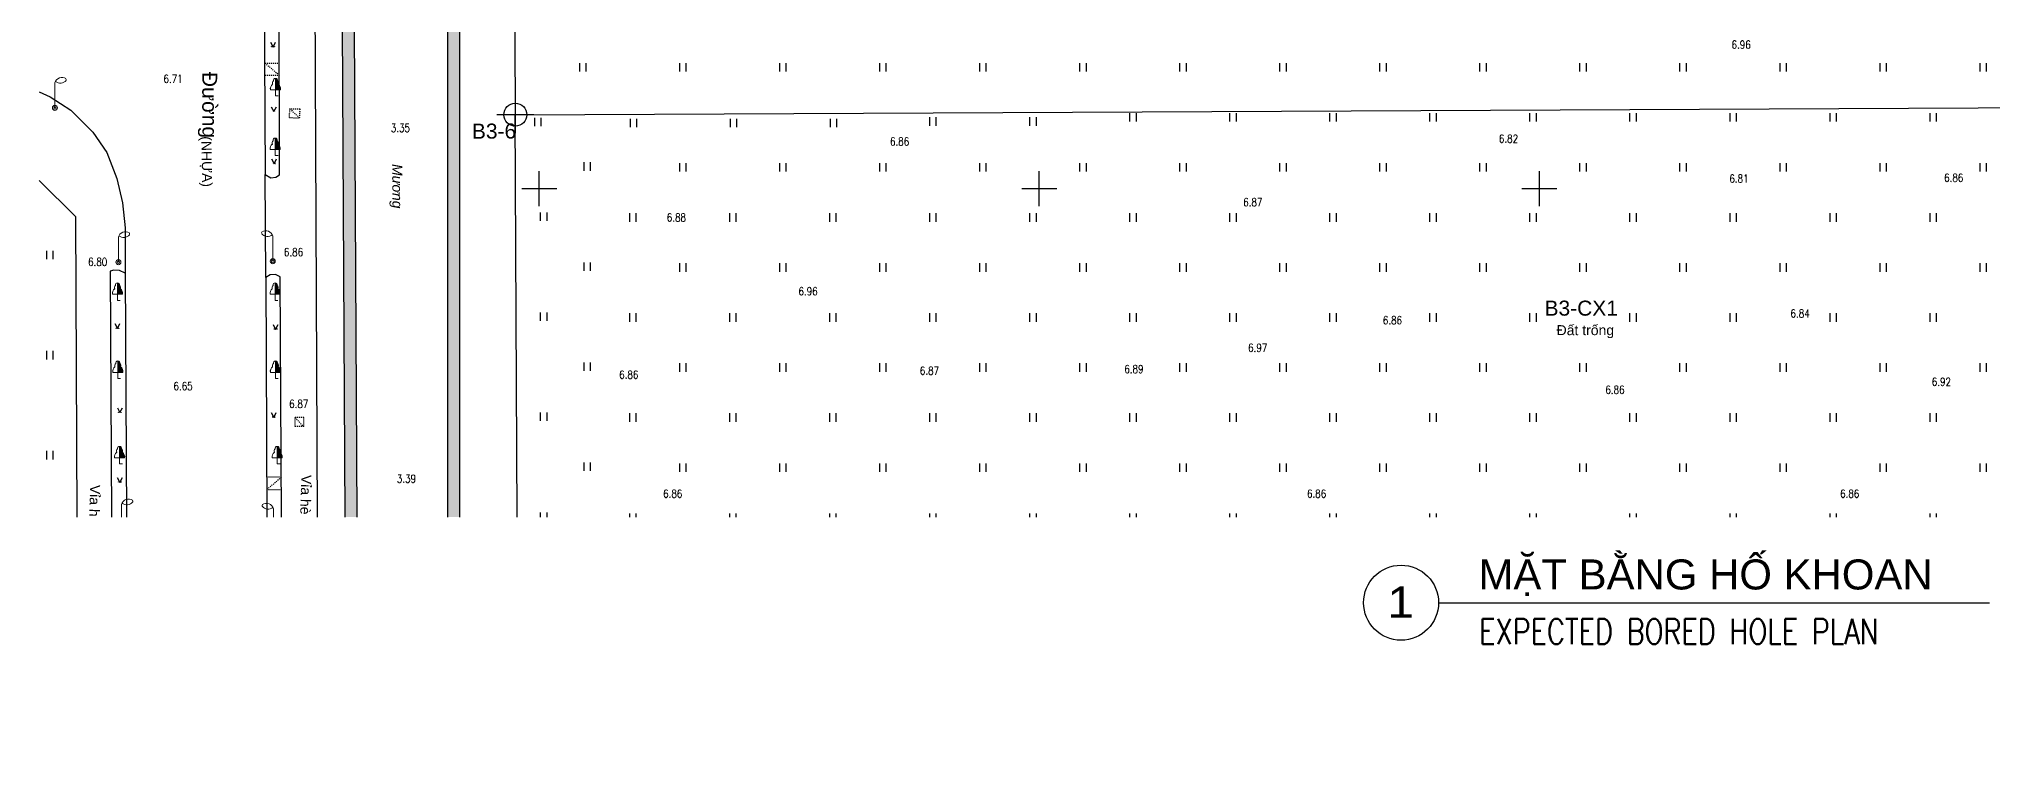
# Model space of a CAD drawing. Header units: millimetres. Extents: x 581430 to 583682, y 2329840 to 2330113.
# Drawn here: x 583337.7 to 583533, y 2329893.7 to 2329964.9 of the extents above; entities that cross this region are included whole.
import ezdxf
from ezdxf.enums import TextEntityAlignment as Align
from ezdxf.xclip import XClip

# ---------------------------------------------------------------- set-up
doc = ezdxf.new("R2010")
doc.units = ezdxf.units.MM
doc.header["$LTSCALE"] = 0.001
doc.header["$MEASUREMENT"] = 0
doc.header["$XCLIPFRAME"] = 0
doc.linetypes.add('NETNHA500', pattern=[0.75, 0.5, -0.25])
for name, color, linetype in [('03-TXT', 3, 'Continuous'), ('A-MARK', 7, 'Continuous'), ('Existing map', 250, 'Continuous'), ('new block$0$giao thong chuan 28 06$0$giao thong chuan$0$giao thongsua theo ssd$0$giao thong canh quan$0$giao thong$0$CHUTHICH', 7, 'Continuous'), ('Red line', 1, 'Continuous'), ('TOA DO', 7, 'Continuous')]:
    doc.layers.add(name, color=color, linetype=linetype)
for name, color, linetype, lineweight in [('EText', 167, 'Continuous', 5), ('KYHIEU', 250, 'Continuous', 0), ('new block$0$giao thong chuan 28 06$0$giao thong chuan$0$giao thongsua theo ssd$0$giao thong canh quan$0$giao thong$0$TOADO', 7, 'Continuous', 35), ('TEXT VN1', 7, 'Continuous', 13)]:
    doc.layers.add(name, color=color, linetype=linetype, lineweight=lineweight)
doc.styles.add('AO', font='', dxfattribs={"height": 1})
doc.styles.add('Arial', font='arial.ttf')
doc.styles.add('arial-2', font='arial.ttf')
doc.styles.add('CHU', font='', dxfattribs={"height": 1.5})
doc.styles.add('CLD', font='', dxfattribs={"height": 1})
doc.styles.add('DC', font='romans.shx', dxfattribs={"width": 0.8, "height": 0.8})
doc.styles.add('style1', font='romans.shx')
doc.styles.get('AO').set_extended_font_data('.VnArial', italic=True)
doc.styles.get('CHU').set_extended_font_data('.VnArial')
doc.styles.get('CLD').set_extended_font_data('.VnArialH')
pattern_1 = [(0, (-582694.96746, -2330087.4547), (0.714375, 0.41244459675), [0.47625, -0.9525]), (120, (-582694.96746, -2330087.4547), (-0.71437499844, 0.41244459945), [0.47625, -0.9525]), (60, (-582694.96746, -2330087.4547), (1.56e-09, 0.8248891962), [-0.9525, 0.47625])]

# ---------------------------------------------------------------- blocks, each defined once
blk = doc.blocks.new('CAYLR')
at = {"layer": 'KYHIEU'}
for points in [[(0, 1.75, 0.497303), (-0.198201, 1.488681, 0.339551), (-0.284941, 1.163565, 0.289175), (-0.5, 0.602359)], [(0, 1.75, -0.497303), (0.198201, 1.488681, -0.339551), (0.284941, 1.163565, -0.289175), (0.5, 0.602359)]]:
    blk.add_lwpolyline(points, format="xyb", dxfattribs=at)
for points in [[(-0.5, 0.602359), (0.5, 0.602359)], [(0, 0), (0, 1.75)], [(0, 0), (0.280275, -0.001587)], [(0.1, 0.602359), (0.1, 1.724173)], [(0.2, 0.602359), (0.2, 1.487287)], [(0.3, 0.602359), (0.3, 1.151908)], [(0.4, 0.602359), (0.4, 1.04811)], [(0.5, 0.602359), (0.5, 0.822811)]]:
    blk.add_lwpolyline(points, dxfattribs=at)
blk = doc.blocks.new('DEN-T')
at = {"layer": 'KYHIEU'}
for points in [[(-0.05, 2.64, -0.420531), (-1.11, 2.75, -0.572241)], [(-1.1, 2.92, -0.523652), (0, 2.5, -0.549376)]]:
    blk.add_lwpolyline(points, format="xyb", dxfattribs=at)
blk.add_lwpolyline([(0, 0), (0, 2.5)], dxfattribs=at)
for radius in [0.25, 0.125]:
    blk.add_circle((0, 0), radius, dxfattribs=at)
blk.add_arc((-0.95, 2.82), 0.178, 146.5915, 201.9104, dxfattribs=at)
blk = doc.blocks.new('DEN-P')
at = {"layer": 'KYHIEU'}
for points in [[(1.1, 2.92, 0.523652), (0, 2.5, 0.549376)], [(0.05, 2.64, 0.420531), (1.11, 2.75, 0.572241)]]:
    blk.add_lwpolyline(points, format="xyb", dxfattribs=at)
blk.add_lwpolyline([(0, 0), (0, 2.5)], dxfattribs=at)
for radius in [0.25, 0.125]:
    blk.add_circle((0, 0), radius, dxfattribs=at)
blk.add_arc((0.95, 2.82), 0.178, 338.0896, 33.4085, dxfattribs=at)
blk = doc.blocks.new('DEN-P-flat-5')
at = {"layer": 'KYHIEU'}
for points in [[(1.1, 2.92, 0.523652), (0, 2.5, 0.549376)], [(0.05, 2.64, 0.420531), (1.11, 2.75, 0.572241)]]:
    blk.add_lwpolyline(points, format="xyb", dxfattribs=at)
blk.add_lwpolyline([(0, 0), (0, 2.5)], dxfattribs=at)
for radius in [0.25, 0.125]:
    blk.add_circle((0, 0), radius, dxfattribs=at)
blk.add_arc((0.95, 2.82), 0.178, 338.0896, 33.4085, dxfattribs=at)
blk = doc.blocks.new('DEN-P-flat-6')
at = {"layer": 'KYHIEU'}
for points in [[(1.1, 2.92, 0.523652), (0, 2.5, 0.549376)], [(0.05, 2.64, 0.420531), (1.11, 2.75, 0.572241)]]:
    blk.add_lwpolyline(points, format="xyb", dxfattribs=at)
blk.add_lwpolyline([(0, 0), (0, 2.5)], dxfattribs=at)
for radius in [0.25, 0.125]:
    blk.add_circle((0, 0), radius, dxfattribs=at)
blk.add_arc((0.95, 2.82), 0.178, 338.0896, 33.4085, dxfattribs=at)
blk = doc.blocks.new('DEN-P-flat-7')
at = {"layer": 'KYHIEU'}
for points in [[(1.1, 2.92, 0.523652), (0, 2.5, 0.549376)], [(0.05, 2.64, 0.420531), (1.11, 2.75, 0.572241)]]:
    blk.add_lwpolyline(points, format="xyb", dxfattribs=at)
blk.add_lwpolyline([(0, 0), (0, 2.5)], dxfattribs=at)
for radius in [0.25, 0.125]:
    blk.add_circle((0, 0), radius, dxfattribs=at)
blk.add_arc((0.95, 2.82), 0.178, 338.0896, 33.4085, dxfattribs=at)
blk = doc.blocks.new('DEN-T-flat-1')
at = {"layer": 'KYHIEU'}
for points in [[(-0.05, 2.64, -0.420531), (-1.11, 2.75, -0.572241)], [(-1.1, 2.92, -0.523652), (0, 2.5, -0.549376)]]:
    blk.add_lwpolyline(points, format="xyb", dxfattribs=at)
blk.add_lwpolyline([(0, 0), (0, 2.5)], dxfattribs=at)
for radius in [0.25, 0.125]:
    blk.add_circle((0, 0), radius, dxfattribs=at)
blk.add_arc((-0.95, 2.82), 0.178, 146.5915, 201.9104, dxfattribs=at)
blk = doc.blocks.new('DEN-T-flat-2')
at = {"layer": 'KYHIEU'}
for points in [[(-0.05, 2.64, -0.420531), (-1.11, 2.75, -0.572241)], [(-1.1, 2.92, -0.523652), (0, 2.5, -0.549376)]]:
    blk.add_lwpolyline(points, format="xyb", dxfattribs=at)
blk.add_lwpolyline([(0, 0), (0, 2.5)], dxfattribs=at)
for radius in [0.25, 0.125]:
    blk.add_circle((0, 0), radius, dxfattribs=at)
blk.add_arc((-0.95, 2.82), 0.178, 146.5915, 201.9104, dxfattribs=at)
blk = doc.blocks.new('CAYLR-flat-19')
at = {"layer": 'KYHIEU'}
for points in [[(0, 1.75, 0.497303), (-0.2, 1.49, 0.339551), (-0.28, 1.16, 0.289175), (-0.5, 0.6)], [(0, 1.75, -0.497303), (0.2, 1.49, -0.339551), (0.28, 1.16, -0.289175), (0.5, 0.6)]]:
    blk.add_lwpolyline(points, format="xyb", dxfattribs=at)
for points in [[(-0.5, 0.6), (0.5, 0.6)], [(0, 0), (0, 1.75)], [(0, 0), (0.28, 0)], [(0.1, 0.6), (0.1, 1.72)], [(0.2, 0.6), (0.2, 1.49)], [(0.3, 0.6), (0.3, 1.15)], [(0.4, 0.6), (0.4, 1.05)], [(0.5, 0.6), (0.5, 0.82)]]:
    blk.add_lwpolyline(points, dxfattribs=at)
blk = doc.blocks.new('CAYLR-flat-23')
at = {"layer": 'KYHIEU'}
for points in [[(0, 1.75, 0.497303), (-0.2, 1.49, 0.339551), (-0.28, 1.16, 0.289175), (-0.5, 0.6)], [(0, 1.75, -0.497303), (0.2, 1.49, -0.339551), (0.28, 1.16, -0.289175), (0.5, 0.6)]]:
    blk.add_lwpolyline(points, format="xyb", dxfattribs=at)
for points in [[(-0.5, 0.6), (0.5, 0.6)], [(0, 0), (0, 1.75)], [(0, 0), (0.28, 0)], [(0.1, 0.6), (0.1, 1.72)], [(0.2, 0.6), (0.2, 1.49)], [(0.3, 0.6), (0.3, 1.15)], [(0.4, 0.6), (0.4, 1.05)], [(0.5, 0.6), (0.5, 0.82)]]:
    blk.add_lwpolyline(points, dxfattribs=at)
blk = doc.blocks.new('CAYLR-flat-24')
at = {"layer": 'KYHIEU'}
for points in [[(0, 1.75, 0.497303), (-0.2, 1.49, 0.339551), (-0.28, 1.16, 0.289175), (-0.5, 0.6)], [(0, 1.75, -0.497303), (0.2, 1.49, -0.339551), (0.28, 1.16, -0.289175), (0.5, 0.6)]]:
    blk.add_lwpolyline(points, format="xyb", dxfattribs=at)
for points in [[(-0.5, 0.6), (0.5, 0.6)], [(0, 0), (0, 1.75)], [(0, 0), (0.28, 0)], [(0.1, 0.6), (0.1, 1.72)], [(0.2, 0.6), (0.2, 1.49)], [(0.3, 0.6), (0.3, 1.15)], [(0.4, 0.6), (0.4, 1.05)], [(0.5, 0.6), (0.5, 0.82)]]:
    blk.add_lwpolyline(points, dxfattribs=at)
blk = doc.blocks.new('CAYLR-flat-25')
at = {"layer": 'KYHIEU'}
for points in [[(0, 1.75, 0.497303), (-0.2, 1.49, 0.339551), (-0.28, 1.16, 0.289175), (-0.5, 0.6)], [(0, 1.75, -0.497303), (0.2, 1.49, -0.339551), (0.28, 1.16, -0.289175), (0.5, 0.6)]]:
    blk.add_lwpolyline(points, format="xyb", dxfattribs=at)
for points in [[(-0.5, 0.6), (0.5, 0.6)], [(0, 0), (0, 1.75)], [(0, 0), (0.28, 0)], [(0.1, 0.6), (0.1, 1.72)], [(0.2, 0.6), (0.2, 1.49)], [(0.3, 0.6), (0.3, 1.15)], [(0.4, 0.6), (0.4, 1.05)], [(0.5, 0.6), (0.5, 0.82)]]:
    blk.add_lwpolyline(points, dxfattribs=at)
blk = doc.blocks.new('CAYLR-flat-160')
at = {"layer": 'KYHIEU'}
for points in [[(0, 1.75, 0.497303), (-0.2, 1.49, 0.339551), (-0.28, 1.16, 0.289175), (-0.5, 0.6)], [(0, 1.75, -0.497303), (0.2, 1.49, -0.339551), (0.28, 1.16, -0.289175), (0.5, 0.6)]]:
    blk.add_lwpolyline(points, format="xyb", dxfattribs=at)
for points in [[(-0.5, 0.6), (0.5, 0.6)], [(0, 0), (0, 1.75)], [(0, 0), (0.28, 0)], [(0.1, 0.6), (0.1, 1.72)], [(0.2, 0.6), (0.2, 1.49)], [(0.3, 0.6), (0.3, 1.15)], [(0.4, 0.6), (0.4, 1.05)], [(0.5, 0.6), (0.5, 0.82)]]:
    blk.add_lwpolyline(points, dxfattribs=at)
blk = doc.blocks.new('CAYLR-flat-161')
at = {"layer": 'KYHIEU'}
for points in [[(0, 1.75, 0.497303), (-0.2, 1.49, 0.339551), (-0.28, 1.16, 0.289175), (-0.5, 0.6)], [(0, 1.75, -0.497303), (0.2, 1.49, -0.339551), (0.28, 1.16, -0.289175), (0.5, 0.6)]]:
    blk.add_lwpolyline(points, format="xyb", dxfattribs=at)
for points in [[(-0.5, 0.6), (0.5, 0.6)], [(0, 0), (0, 1.75)], [(0, 0), (0.28, 0)], [(0.1, 0.6), (0.1, 1.72)], [(0.2, 0.6), (0.2, 1.49)], [(0.3, 0.6), (0.3, 1.15)], [(0.4, 0.6), (0.4, 1.05)], [(0.5, 0.6), (0.5, 0.82)]]:
    blk.add_lwpolyline(points, dxfattribs=at)
blk = doc.blocks.new('CAYLR-flat-162')
at = {"layer": 'KYHIEU'}
for points in [[(0, 1.75, 0.497303), (-0.2, 1.49, 0.339551), (-0.28, 1.16, 0.289175), (-0.5, 0.6)], [(0, 1.75, -0.497303), (0.2, 1.49, -0.339551), (0.28, 1.16, -0.289175), (0.5, 0.6)]]:
    blk.add_lwpolyline(points, format="xyb", dxfattribs=at)
for points in [[(-0.5, 0.6), (0.5, 0.6)], [(0, 0), (0, 1.75)], [(0, 0), (0.28, 0)], [(0.1, 0.6), (0.1, 1.72)], [(0.2, 0.6), (0.2, 1.49)], [(0.3, 0.6), (0.3, 1.15)], [(0.4, 0.6), (0.4, 1.05)], [(0.5, 0.6), (0.5, 0.82)]]:
    blk.add_lwpolyline(points, dxfattribs=at)
blk = doc.blocks.new('CAYLR-flat-163')
at = {"layer": 'KYHIEU'}
for points in [[(0, 1.75, 0.497303), (-0.2, 1.49, 0.339551), (-0.28, 1.16, 0.289175), (-0.5, 0.6)], [(0, 1.75, -0.497303), (0.2, 1.49, -0.339551), (0.28, 1.16, -0.289175), (0.5, 0.6)]]:
    blk.add_lwpolyline(points, format="xyb", dxfattribs=at)
for points in [[(-0.5, 0.6), (0.5, 0.6)], [(0, 0), (0, 1.75)], [(0, 0), (0.28, 0)], [(0.1, 0.6), (0.1, 1.72)], [(0.2, 0.6), (0.2, 1.49)], [(0.3, 0.6), (0.3, 1.15)], [(0.4, 0.6), (0.4, 1.05)], [(0.5, 0.6), (0.5, 0.82)]]:
    blk.add_lwpolyline(points, dxfattribs=at)
blk = doc.blocks.new('Existing map')
at = {"layer": 'Existing map'}
h = blk.add_hatch(dxfattribs=at)
h.set_pattern_fill('HONEY', color=256, scale=0.15)
h.set_pattern_definition(pattern_1)
h.paths.add_polyline_path([(-256.67, -44.79), (-261.66, -44.83), (-265.05, -47.43), (-264.62, -123.57), (-263.42, -123.52), (-263.84, -48.02), (-261.25, -46.03), (-257.05, -46), (-254.13, -48.1), (-254.13, -123.07), (-252.93, -123.02), (-252.93, -47.48)])
h = blk.add_hatch(dxfattribs=at)
h.set_pattern_fill('HONEY', color=256, scale=0.15)
h.set_pattern_definition(pattern_1)
h.paths.add_polyline_path([(-252.93, -123.02), (-254.13, -123.07), (-254.13, -193.69), (-252.93, -193.69)])
h = blk.add_hatch(color=256, dxfattribs=at)
h.paths.add_polyline_path([(-271.44, -123.27, 1), (-271.46, -123.27, 1)])
h.paths.add_polyline_path([(-271.7, -123.27, 1), (-271.72, -123.27, 1)])
h = blk.add_hatch(dxfattribs=at)
h.set_pattern_fill('HONEY', color=256, scale=0.15)
h.set_pattern_definition(pattern_1)
h.paths.add_polyline_path([(-263.42, -123.52), (-264.62, -123.57), (-264.22, -193.69), (-263.02, -193.69)])
h = blk.add_hatch(color=256, dxfattribs=at)
h.paths.add_polyline_path([(-271.36, -129.71, 1), (-271.38, -129.71, 1)])
h.paths.add_polyline_path([(-271.62, -129.71, 1), (-271.64, -129.71, 1)])
h = blk.add_hatch(color=256, dxfattribs=at)
h.paths.add_polyline_path([(-271.33, -134.94, 1), (-271.36, -134.94, 1)])
h.paths.add_polyline_path([(-271.59, -134.94, 1), (-271.62, -134.94, 1)])
h = blk.add_hatch(color=256, dxfattribs=at)
h.paths.add_polyline_path([(-287, -151.4, 1), (-287.02, -151.4, 1)])
h.paths.add_polyline_path([(-287.25, -151.4, 1), (-287.28, -151.4, 1)])
h = blk.add_hatch(color=256, dxfattribs=at)
h.paths.add_polyline_path([(-271.18, -151.48, 1), (-271.2, -151.48, 1)])
h.paths.add_polyline_path([(-271.44, -151.48, 1), (-271.46, -151.48, 1)])
h = blk.add_hatch(color=256, dxfattribs=at)
h.paths.add_polyline_path([(-286.75, -159.8, 1), (-286.77, -159.8, 1)])
h.paths.add_polyline_path([(-287, -159.8, 1), (-287.03, -159.8, 1)])
h = blk.add_hatch(color=256, dxfattribs=at)
h.paths.add_polyline_path([(-271.37, -160.28, 1), (-271.4, -160.28, 1)])
h.paths.add_polyline_path([(-271.63, -160.28, 1), (-271.65, -160.28, 1)])
h = blk.add_hatch(color=256, dxfattribs=at)
h.paths.add_polyline_path([(-286.76, -166.77, 1), (-286.78, -166.77, 1)])
h.paths.add_polyline_path([(-287.02, -166.77, 1), (-287.04, -166.77, 1)])
for p, q in [((-267.76, -43.84), (-267.05, -193.74)), ((-272.49, -109.53), (-272.37, -136.05)), ((-270.92, -136.07), (-271.01, -109.44)), ((-271.84, -122.82), (-271.58, -123.3)), ((-271.58, -123.3), (-271.33, -122.82)), ((-272.4, -126.1), (-272.4, -124.91)), ((-240.95, -124.9), (-240.95, -125.75)), ((-240.3, -124.9), (-240.3, -125.75)), ((-230.95, -124.9), (-230.95, -125.75)), ((-230.3, -124.9), (-230.3, -125.75)), ((-220.95, -124.9), (-220.95, -125.75)), ((-220.3, -124.9), (-220.3, -125.75)), ((-210.95, -124.9), (-210.95, -125.75)), ((-210.3, -124.9), (-210.3, -125.75)), ((-200.95, -124.9), (-200.95, -125.75)), ((-200.3, -124.9), (-200.3, -125.75)), ((-190.95, -124.9), (-190.95, -125.75)), ((-190.3, -124.9), (-190.3, -125.75)), ((-180.95, -124.9), (-180.95, -125.75)), ((-180.3, -124.9), (-180.3, -125.75)), ((-170.95, -124.9), (-170.95, -125.75)), ((-170.3, -124.9), (-170.3, -125.75)), ((-160.95, -124.9), (-160.95, -125.75)), ((-160.3, -124.9), (-160.3, -125.75)), ((-150.95, -124.9), (-150.95, -125.75)), ((-150.3, -124.9), (-150.3, -125.75)), ((-140.95, -124.9), (-140.95, -125.75)), ((-140.3, -124.9), (-140.3, -125.75)), ((-130.95, -124.9), (-130.95, -125.75)), ((-130.3, -124.9), (-130.3, -125.75)), ((-120.95, -124.9), (-120.95, -125.75)), ((-120.3, -124.9), (-120.3, -125.75)), ((-110.95, -124.9), (-110.95, -125.75)), ((-110.3, -124.9), (-110.3, -125.75)), ((-100.95, -124.9), (-100.95, -125.75)), ((-100.3, -124.9), (-100.3, -125.75)), ((-271.76, -129.26), (-271.5, -129.74)), ((-271.5, -129.74), (-271.24, -129.26)), ((-247.12, -180.25), (-247.36, -130.06)), ((-245.45, -130.38), (-245.45, -131.22)), ((-244.8, -130.38), (-244.8, -131.22)), ((-235.88, -130.46), (-235.88, -131.31)), ((-235.23, -130.46), (-235.23, -131.31)), ((-225.88, -130.46), (-225.88, -131.31)), ((-225.23, -130.46), (-225.23, -131.31)), ((-215.88, -130.46), (-215.88, -131.31)), ((-215.23, -130.46), (-215.23, -131.31)), ((-205.95, -130.32), (-205.95, -131.17)), ((-205.3, -130.32), (-205.3, -131.17)), ((-195.95, -130.32), (-195.95, -131.17)), ((-195.3, -130.32), (-195.3, -131.17)), ((-185.95, -129.9), (-185.95, -130.75)), ((-185.3, -129.9), (-185.3, -130.75)), ((-175.95, -129.9), (-175.95, -130.75)), ((-175.3, -129.9), (-175.3, -130.75)), ((-165.95, -129.9), (-165.95, -130.75)), ((-165.3, -129.9), (-165.3, -130.75)), ((-155.95, -129.9), (-155.95, -130.75)), ((-155.3, -129.9), (-155.3, -130.75)), ((-145.95, -129.9), (-145.95, -130.75)), ((-145.3, -129.9), (-145.3, -130.75)), ((-135.95, -129.9), (-135.95, -130.75)), ((-135.3, -129.9), (-135.3, -130.75)), ((-125.95, -129.9), (-125.95, -130.75)), ((-125.3, -129.9), (-125.3, -130.75)), ((-115.95, -129.9), (-115.95, -130.75)), ((-115.3, -129.9), (-115.3, -130.75)), ((-105.95, -129.9), (-105.95, -130.75)), ((-105.3, -129.9), (-105.3, -130.75)), ((-271.73, -134.48), (-271.47, -134.97)), ((-271.47, -134.97), (-271.22, -134.48)), ((-291.31, -140.26), (-294.97, -136.64)), ((-272.31, -146.34), (-272.37, -136.05)), ((-272.37, -136.05), (-271.79, -136.36)), ((-271.79, -136.36), (-271.3, -136.29)), ((-271.3, -136.29), (-270.92, -136.07)), ((-244.97, -139.2), (-244.97, -135.7)), ((-240.52, -134.82), (-240.52, -135.66)), ((-239.87, -134.82), (-239.87, -135.66)), ((-230.95, -134.9), (-230.95, -135.75)), ((-230.3, -134.9), (-230.3, -135.75)), ((-220.95, -134.9), (-220.95, -135.75)), ((-220.3, -134.9), (-220.3, -135.75)), ((-210.95, -134.9), (-210.95, -135.75)), ((-210.3, -134.9), (-210.3, -135.75)), ((-200.95, -134.9), (-200.95, -135.75)), ((-200.3, -134.9), (-200.3, -135.75)), ((-194.97, -139.2), (-194.97, -135.7)), ((-190.95, -134.9), (-190.95, -135.75)), ((-190.3, -134.9), (-190.3, -135.75)), ((-180.95, -134.9), (-180.95, -135.75)), ((-180.3, -134.9), (-180.3, -135.75)), ((-170.95, -134.9), (-170.95, -135.75)), ((-170.3, -134.9), (-170.3, -135.75)), ((-160.95, -134.9), (-160.95, -135.75)), ((-160.3, -134.9), (-160.3, -135.75)), ((-150.95, -134.9), (-150.95, -135.75)), ((-150.3, -134.9), (-150.3, -135.75)), ((-144.97, -139.2), (-144.97, -135.7)), ((-140.95, -134.9), (-140.95, -135.75)), ((-140.3, -134.9), (-140.3, -135.75)), ((-130.95, -134.9), (-130.95, -135.75)), ((-130.3, -134.9), (-130.3, -135.75)), ((-120.95, -134.9), (-120.95, -135.75)), ((-120.3, -134.9), (-120.3, -135.75)), ((-110.95, -134.9), (-110.95, -135.75)), ((-110.3, -134.9), (-110.3, -135.75)), ((-100.95, -134.9), (-100.95, -135.75)), ((-100.3, -134.9), (-100.3, -135.75)), ((-246.72, -137.45), (-243.22, -137.45)), ((-196.72, -137.45), (-193.22, -137.45)), ((-146.72, -137.45), (-143.22, -137.45)), ((-291.12, -180.51), (-291.31, -140.26)), ((-244.87, -139.82), (-244.87, -140.66)), ((-244.22, -139.82), (-244.22, -140.66)), ((-235.95, -139.9), (-235.95, -140.75)), ((-235.3, -139.9), (-235.3, -140.75)), ((-225.95, -139.9), (-225.95, -140.75)), ((-225.3, -139.9), (-225.3, -140.75)), ((-215.95, -139.9), (-215.95, -140.75)), ((-215.3, -139.9), (-215.3, -140.75)), ((-205.95, -139.9), (-205.95, -140.75)), ((-205.3, -139.9), (-205.3, -140.75)), ((-195.95, -139.9), (-195.95, -140.75)), ((-195.3, -139.9), (-195.3, -140.75)), ((-185.95, -139.9), (-185.95, -140.75)), ((-185.3, -139.9), (-185.3, -140.75)), ((-175.95, -139.9), (-175.95, -140.75)), ((-175.3, -139.9), (-175.3, -140.75)), ((-165.95, -139.9), (-165.95, -140.75)), ((-165.3, -139.9), (-165.3, -140.75)), ((-155.95, -139.9), (-155.95, -140.75)), ((-155.3, -139.9), (-155.3, -140.75)), ((-145.95, -139.9), (-145.95, -140.75)), ((-145.3, -139.9), (-145.3, -140.75)), ((-135.95, -139.9), (-135.95, -140.75)), ((-135.3, -139.9), (-135.3, -140.75)), ((-125.95, -139.9), (-125.95, -140.75)), ((-125.3, -139.9), (-125.3, -140.75)), ((-115.95, -139.9), (-115.95, -140.75)), ((-115.3, -139.9), (-115.3, -140.75)), ((-105.95, -139.9), (-105.95, -140.75)), ((-105.3, -139.9), (-105.3, -140.75)), ((-294.24, -143.66), (-294.24, -144.51)), ((-293.59, -143.66), (-293.59, -144.51)), ((-287.5, -145.59), (-287.85, -145.71)), ((-287.5, -145.59), (-287.85, -145.71)), ((-287.85, -145.71), (-287.7, -176.86)), ((-287.85, -145.71), (-287.7, -176.86)), ((-286.94, -145.62), (-287.5, -145.59)), ((-286.94, -145.62), (-287.5, -145.59)), ((-286.37, -145.9), (-286.94, -145.62)), ((-286.37, -145.9), (-286.94, -145.62)), ((-271.85, -146.06), (-272.31, -146.34)), ((-272.31, -146.34), (-272.17, -176.86)), ((-271.33, -146.03), (-271.85, -146.06)), ((-270.86, -146.25), (-271.33, -146.03)), ((-270.68, -176.94), (-270.86, -146.25)), ((-240.52, -144.82), (-240.52, -145.66)), ((-239.87, -144.82), (-239.87, -145.66)), ((-230.95, -144.9), (-230.95, -145.75)), ((-230.3, -144.9), (-230.3, -145.75)), ((-220.95, -144.9), (-220.95, -145.75)), ((-220.3, -144.9), (-220.3, -145.75)), ((-210.95, -144.9), (-210.95, -145.75)), ((-210.3, -144.9), (-210.3, -145.75)), ((-200.95, -144.9), (-200.95, -145.75)), ((-200.3, -144.9), (-200.3, -145.75)), ((-190.95, -144.9), (-190.95, -145.75)), ((-190.3, -144.9), (-190.3, -145.75)), ((-180.95, -144.9), (-180.95, -145.75)), ((-180.3, -144.9), (-180.3, -145.75)), ((-170.95, -144.9), (-170.95, -145.75)), ((-170.3, -144.9), (-170.3, -145.75)), ((-160.95, -144.9), (-160.95, -145.75)), ((-160.3, -144.9), (-160.3, -145.75)), ((-150.95, -144.9), (-150.95, -145.75)), ((-150.3, -144.9), (-150.3, -145.75)), ((-140.95, -144.9), (-140.95, -145.75)), ((-140.3, -144.9), (-140.3, -145.75)), ((-130.95, -144.9), (-130.95, -145.75)), ((-130.3, -144.9), (-130.3, -145.75)), ((-120.95, -144.9), (-120.95, -145.75)), ((-120.3, -144.9), (-120.3, -145.75)), ((-110.95, -144.9), (-110.95, -145.75)), ((-110.3, -144.9), (-110.3, -145.75)), ((-100.95, -144.9), (-100.95, -145.75)), ((-100.3, -144.9), (-100.3, -145.75)), ((-244.87, -149.82), (-244.87, -150.66)), ((-244.22, -149.82), (-244.22, -150.66)), ((-235.95, -149.9), (-235.95, -150.75)), ((-235.3, -149.9), (-235.3, -150.75)), ((-225.95, -149.9), (-225.95, -150.75)), ((-225.3, -149.9), (-225.3, -150.75)), ((-215.95, -149.9), (-215.95, -150.75)), ((-215.3, -149.9), (-215.3, -150.75)), ((-205.95, -149.9), (-205.95, -150.75)), ((-205.3, -149.9), (-205.3, -150.75)), ((-195.95, -149.9), (-195.95, -150.75)), ((-195.3, -149.9), (-195.3, -150.75)), ((-185.95, -149.9), (-185.95, -150.75)), ((-185.3, -149.9), (-185.3, -150.75)), ((-175.95, -149.9), (-175.95, -150.75)), ((-175.3, -149.9), (-175.3, -150.75)), ((-165.95, -149.9), (-165.95, -150.75)), ((-165.3, -149.9), (-165.3, -150.75)), ((-155.95, -149.9), (-155.95, -150.75)), ((-155.3, -149.9), (-155.3, -150.75)), ((-145.95, -149.9), (-145.95, -150.75)), ((-145.3, -149.9), (-145.3, -150.75)), ((-135.95, -149.9), (-135.95, -150.75)), ((-135.3, -149.9), (-135.3, -150.75)), ((-125.95, -149.9), (-125.95, -150.75)), ((-125.3, -149.9), (-125.3, -150.75)), ((-115.95, -149.9), (-115.95, -150.75)), ((-115.3, -149.9), (-115.3, -150.75)), ((-105.95, -149.9), (-105.95, -150.75)), ((-105.3, -149.9), (-105.3, -150.75)), ((-287.39, -150.94), (-287.14, -151.43)), ((-287.14, -151.43), (-286.88, -150.94)), ((-271.58, -151.02), (-271.32, -151.51)), ((-271.32, -151.51), (-271.06, -151.02)), ((-294.24, -153.66), (-294.24, -154.51)), ((-293.59, -153.66), (-293.59, -154.51)), ((-240.52, -154.82), (-240.52, -155.66)), ((-239.87, -154.82), (-239.87, -155.66)), ((-230.95, -154.9), (-230.95, -155.75)), ((-230.3, -154.9), (-230.3, -155.75)), ((-220.95, -154.9), (-220.95, -155.75)), ((-220.3, -154.9), (-220.3, -155.75)), ((-210.95, -154.9), (-210.95, -155.75)), ((-210.3, -154.9), (-210.3, -155.75)), ((-200.95, -154.9), (-200.95, -155.75)), ((-200.3, -154.9), (-200.3, -155.75)), ((-190.95, -154.9), (-190.95, -155.75)), ((-190.3, -154.9), (-190.3, -155.75)), ((-180.95, -154.9), (-180.95, -155.75)), ((-180.3, -154.9), (-180.3, -155.75)), ((-170.95, -154.9), (-170.95, -155.75)), ((-170.3, -154.9), (-170.3, -155.75)), ((-160.95, -154.9), (-160.95, -155.75)), ((-160.3, -154.9), (-160.3, -155.75)), ((-150.95, -154.9), (-150.95, -155.75)), ((-150.3, -154.9), (-150.3, -155.75)), ((-140.95, -154.9), (-140.95, -155.75)), ((-140.3, -154.9), (-140.3, -155.75)), ((-130.95, -154.9), (-130.95, -155.75)), ((-130.3, -154.9), (-130.3, -155.75)), ((-120.95, -154.9), (-120.95, -155.75)), ((-120.3, -154.9), (-120.3, -155.75)), ((-110.95, -154.9), (-110.95, -155.75)), ((-110.3, -154.9), (-110.3, -155.75)), ((-100.95, -154.9), (-100.95, -155.75)), ((-100.3, -154.9), (-100.3, -155.75)), ((-287.14, -159.34), (-286.89, -159.83)), ((-286.89, -159.83), (-286.63, -159.34)), ((-271.77, -159.82), (-271.51, -160.31)), ((-271.51, -160.31), (-271.26, -159.82)), ((-244.87, -159.82), (-244.87, -160.66)), ((-244.22, -159.82), (-244.22, -160.66)), ((-235.95, -159.9), (-235.95, -160.75)), ((-235.3, -159.9), (-235.3, -160.75)), ((-225.95, -159.9), (-225.95, -160.75)), ((-225.3, -159.9), (-225.3, -160.75)), ((-215.95, -159.9), (-215.95, -160.75)), ((-215.3, -159.9), (-215.3, -160.75)), ((-205.95, -159.9), (-205.95, -160.75)), ((-205.3, -159.9), (-205.3, -160.75)), ((-195.95, -159.9), (-195.95, -160.75)), ((-195.3, -159.9), (-195.3, -160.75)), ((-185.95, -159.9), (-185.95, -160.75)), ((-185.3, -159.9), (-185.3, -160.75)), ((-175.95, -159.9), (-175.95, -160.75)), ((-175.3, -159.9), (-175.3, -160.75)), ((-165.95, -159.9), (-165.95, -160.75)), ((-165.3, -159.9), (-165.3, -160.75)), ((-155.95, -159.9), (-155.95, -160.75)), ((-155.3, -159.9), (-155.3, -160.75)), ((-145.95, -159.9), (-145.95, -160.75)), ((-145.3, -159.9), (-145.3, -160.75)), ((-135.95, -159.9), (-135.95, -160.75)), ((-135.3, -159.9), (-135.3, -160.75)), ((-125.95, -159.9), (-125.95, -160.75)), ((-125.3, -159.9), (-125.3, -160.75)), ((-115.95, -159.9), (-115.95, -160.75)), ((-115.3, -159.9), (-115.3, -160.75)), ((-105.95, -159.9), (-105.95, -160.75)), ((-105.3, -159.9), (-105.3, -160.75)), ((-294.24, -163.66), (-294.24, -164.51)), ((-293.59, -163.66), (-293.59, -164.51)), ((-240.52, -164.82), (-240.52, -165.66)), ((-239.87, -164.82), (-239.87, -165.66)), ((-230.95, -164.9), (-230.95, -165.75)), ((-230.3, -164.9), (-230.3, -165.75)), ((-220.95, -164.9), (-220.95, -165.75)), ((-220.3, -164.9), (-220.3, -165.75)), ((-210.95, -164.9), (-210.95, -165.75)), ((-210.3, -164.9), (-210.3, -165.75)), ((-200.95, -164.9), (-200.95, -165.75)), ((-200.3, -164.9), (-200.3, -165.75)), ((-190.95, -164.9), (-190.95, -165.75)), ((-190.3, -164.9), (-190.3, -165.75)), ((-180.95, -164.9), (-180.95, -165.75)), ((-180.3, -164.9), (-180.3, -165.75)), ((-170.95, -164.9), (-170.95, -165.75)), ((-170.3, -164.9), (-170.3, -165.75)), ((-160.95, -164.9), (-160.95, -165.75)), ((-160.3, -164.9), (-160.3, -165.75)), ((-150.95, -164.9), (-150.95, -165.75)), ((-150.3, -164.9), (-150.3, -165.75)), ((-140.95, -164.9), (-140.95, -165.75)), ((-140.3, -164.9), (-140.3, -165.75)), ((-130.95, -164.9), (-130.95, -165.75)), ((-130.3, -164.9), (-130.3, -165.75)), ((-120.95, -164.9), (-120.95, -165.75)), ((-120.3, -164.9), (-120.3, -165.75)), ((-110.95, -164.9), (-110.95, -165.75)), ((-110.3, -164.9), (-110.3, -165.75)), ((-100.95, -164.9), (-100.95, -165.75)), ((-100.3, -164.9), (-100.3, -165.75)), ((-287.16, -166.32), (-286.9, -166.8)), ((-286.9, -166.8), (-286.64, -166.32)), ((-244.87, -169.82), (-244.87, -170.66)), ((-244.22, -169.82), (-244.22, -170.66)), ((-235.95, -169.9), (-235.95, -170.75)), ((-235.3, -169.9), (-235.3, -170.75)), ((-225.95, -169.9), (-225.95, -170.75)), ((-225.3, -169.9), (-225.3, -170.75)), ((-215.95, -169.9), (-215.95, -170.75)), ((-215.3, -169.9), (-215.3, -170.75)), ((-205.95, -169.9), (-205.95, -170.75)), ((-205.3, -169.9), (-205.3, -170.75)), ((-195.95, -169.9), (-195.95, -170.75)), ((-195.3, -169.9), (-195.3, -170.75)), ((-185.95, -169.9), (-185.95, -170.75)), ((-185.3, -169.9), (-185.3, -170.75)), ((-175.95, -169.9), (-175.95, -170.75)), ((-175.3, -169.9), (-175.3, -170.75)), ((-165.95, -169.9), (-165.95, -170.75)), ((-165.3, -169.9), (-165.3, -170.75)), ((-155.95, -169.9), (-155.95, -170.75)), ((-155.3, -169.9), (-155.3, -170.75)), ((-145.95, -169.9), (-145.95, -170.75)), ((-145.3, -169.9), (-145.3, -170.75)), ((-135.95, -169.9), (-135.95, -170.75)), ((-135.3, -169.9), (-135.3, -170.75)), ((-125.95, -169.9), (-125.95, -170.75)), ((-125.3, -169.9), (-125.3, -170.75)), ((-115.95, -169.9), (-115.95, -170.75)), ((-115.3, -169.9), (-115.3, -170.75)), ((-105.95, -169.9), (-105.95, -170.75)), ((-105.3, -169.9), (-105.3, -170.75))]:
    blk.add_line(p, q, dxfattribs=at)
at = {"layer": 'Existing map', "linetype": 'NETNHA500'}
for p, q in [((-272.4, -124.91), (-270.96, -124.91)), ((-272.4, -124.91), (-270.95, -126.1)), ((-272.4, -126.1), (-270.95, -126.1)), ((-269.94, -130.35), (-269.89, -129.49)), ((-269.94, -130.35), (-268.92, -130.37)), ((-268.87, -129.51), (-269.89, -129.49)), ((-269.89, -129.49), (-268.92, -130.37)), ((-268.92, -130.37), (-268.87, -129.51)), ((-268.51, -160.31), (-269.38, -160.33)), ((-269.38, -161.23), (-269.38, -160.33)), ((-269.38, -160.33), (-268.51, -161.23)), ((-268.51, -161.23), (-269.38, -161.23)), ((-268.51, -161.23), (-268.51, -160.31)), ((-270.74, -166.28), (-272.21, -166.28)), ((-270.74, -166.28), (-272.21, -167.54)), ((-270.73, -167.54), (-272.21, -167.54))]:
    blk.add_line(p, q, dxfattribs=at)
at = {"layer": 'Existing map'}
for points in [[(-264.22, -193.73), (-265.05, -47.43), (-261.66, -44.83), (-256.67, -44.79), (-252.93, -47.48), (-252.93, -193.69)], [(-263.02, -193.72), (-263.84, -48.02), (-261.25, -46.03), (-257.05, -46), (-254.13, -48.1), (-254.13, -193.69)], [(-294.97, -127.78), (-293.86, -128.28), (-291.79, -129.61), (-289.6, -131.8), (-288.19, -133.84), (-287.2, -136.42), (-286.64, -138.87), (-286.35, -141.35), (-286.37, -145.9)], [(-286.37, -145.9), (-286.21, -176.94)]]:
    blk.add_lwpolyline(points, dxfattribs=at)
for centre in [(-271.71, -123.27), (-271.45, -123.27), (-271.63, -129.71), (-271.37, -129.71), (-271.6, -134.94), (-271.35, -134.94), (-287.27, -151.4), (-287.01, -151.4), (-271.45, -151.48), (-271.19, -151.48), (-287.02, -159.8), (-286.76, -159.8), (-271.64, -160.28), (-271.38, -160.28), (-287.03, -166.77), (-286.77, -166.77)]:
    blk.add_circle(centre, 0.011, dxfattribs=at)
for name, p in [('DEN-P', (-293.38, -129.38)), ('DEN-P-flat-6', (-293.38, -129.38)), ('CAYLR', (-271.34, -128.18)), ('CAYLR-flat-19', (-271.34, -128.18)), ('CAYLR', (-271.36, -134.15)), ('CAYLR-flat-163', (-271.36, -134.15)), ('DEN-P', (-287.04, -144.8)), ('DEN-P-flat-7', (-287.04, -144.8)), ('DEN-T', (-271.6, -144.7)), ('DEN-T-flat-2', (-271.6, -144.7)), ('CAYLR', (-287.13, -148.61)), ('CAYLR-flat-25', (-287.13, -148.61)), ('CAYLR', (-271.37, -148.61)), ('CAYLR-flat-162', (-271.37, -148.61)), ('CAYLR', (-287.1, -156.41)), ('CAYLR-flat-24', (-287.1, -156.41)), ('CAYLR', (-271.34, -156.41)), ('CAYLR-flat-161', (-271.34, -156.41)), ('CAYLR', (-286.92, -164.95)), ('CAYLR-flat-23', (-286.92, -164.95)), ('CAYLR', (-271.16, -164.95)), ('CAYLR-flat-160', (-271.16, -164.95)), ('DEN-P', (-286.72, -171.51)), ('DEN-P-flat-5', (-286.72, -171.51)), ('DEN-T', (-271.54, -171.94)), ('DEN-T-flat-1', (-271.54, -171.94))]:
    blk.add_blockref(name, p, dxfattribs=at)
at = {"layer": 'Existing map', "style": 'DC', "width": 0.8}
for s, p in [('6.96', (-125.76, -123.46)), ('6.71', (-282.53, -126.87)), ('3.35', (-259.8, -131.79)), ('6.86', (-209.9, -133.14)), ('6.82', (-149.02, -132.86)), ('6.81', (-125.98, -136.85)), ('6.86', (-104.51, -136.76)), ('6.87', (-174.58, -139.2)), ('6.88', (-232.21, -140.73)), ('6.96', (-219.05, -148.1)), ('6.86', (-160.62, -151)), ('6.84', (-119.87, -150.32)), ('6.97', (-174.1, -153.75)), ('6.86', (-236.97, -156.44)), ('6.87', (-206.91, -156.04)), ('6.89', (-186.47, -155.88)), ('6.65', (-281.53, -157.58)), ('6.86', (-138.38, -157.95)), ('6.92', (-105.74, -157.15)), ('3.39', (-259.2, -166.83)), ('6.86', (-232.58, -168.33)), ('6.86', (-168.21, -168.33)), ('6.86', (-114.91, -168.33))]:
    blk.add_text(s, height=0.8, dxfattribs=at).set_placement(p)
at = {"layer": 'Existing map'}
for s, height, rotation, style, p in [('§\xadêng', 1.5, 270.1398, 'CHU', (-278.66, -125.78)), ('§\xadêng', 1.5, 270.1398, 'CHU', (-278.66, -125.78)), ('(nhùa)', 1, 271.048, 'CLD', (-278.75, -132.22)), ('M\xad¬ng', 1, 270.3982, 'AO', (-259.67, -134.99)), ('VØa hÌ', 1, 268.2177, 'CHU', (-289.86, -167.03)), ('VØa hÌ', 1, 268.2177, 'CHU', (-289.86, -167.03)), ('VØa hÌ', 1, 268.2177, 'CHU', (-268.74, -166.04)), ('VØa hÌ', 1, 268.2177, 'CHU', (-268.74, -166.04))]:
    blk.add_text(s, height=height, rotation=rotation, dxfattribs=dict(at, style=style)).set_placement(p)
at = {"layer": 'Existing map', "style": 'DC', "width": 0.8}
for s, p in [('6.80', (-290.07, -144.37)), ('6.86', (-270.49, -143.39)), ('6.87', (-269.97, -158.55))]:
    blk.add_text(s, height=0.8, dxfattribs=at).set_placement(p, align=Align.TOP_LEFT)
at = {"layer": 'Existing map', "style": 'CHU'}
for s, height, p in [('B3-CX1', 1.5, (-144.46, -150.14)), ('§Êt trèng', 1, (-143.25, -152.09))]:
    blk.add_text(s, height=height, dxfattribs=at).set_placement(p)
blk = doc.blocks.new('new block$0$giao thong chuan 28 06$0$giao thong chuan$0$giao thongsua theo ssd$0$giao thong canh quan$0$giao thong$0$n')
at = {"layer": 'TOA DO', "color": 177}
for p, q in [((1.86, 0), (-1.86, 0)), ((0, 1.86), (0, 0)), ((0, 0), (0, -1.86))]:
    blk.add_line(p, q, dxfattribs=at)
blk.add_circle((0, 0), 1.15, dxfattribs=at)

msp = doc.modelspace()

# ---------------------------------------------------------------- linework, layer by layer
at = {"layer": 'A-MARK'}
msp.add_line((583477.63, 2329908.63), (583532.69, 2329908.63), dxfattribs=at)
msp.add_circle((583473.88, 2329908.63), 3.75, dxfattribs=at)
at = {"layer": 'Red line'}
msp.add_lwpolyline([(583607.86, 2330026.75), (583577.72, 2330056.61), (583384.88, 2330055.71), (583385.32, 2329957.39), (583608.18, 2329958.45)], close=True, dxfattribs=at)

# ---------------------------------------------------------------- block references
ref = msp.add_blockref('Existing map', (583632.68, 2330087.45))
XClip(ref).set_block_clipping_path([(-309.5753765585, -170.2706607217), (49.0361552699, 25.2812677324)])
at = {"layer": 'new block$0$giao thong chuan 28 06$0$giao thong chuan$0$giao thongsua theo ssd$0$giao thong canh quan$0$giao thong$0$TOADO'}
msp.add_blockref('new block$0$giao thong chuan 28 06$0$giao thong chuan$0$giao thongsua theo ssd$0$giao thong canh quan$0$giao thong$0$n', (583385.32, 2329957.39), dxfattribs=at)

# ---------------------------------------------------------------- texts
at = {"layer": '03-TXT', "color": 2, "style": 'arial-2', "width": 1.1}
msp.add_text('1', height=3.13, dxfattribs=at).set_placement((583472.51, 2329907.12))
at = {"layer": 'EText', "style": 'style1', "width": 0.8}
msp.add_text('EXPECTED BORED HOLE PLAN', height=2.5, dxfattribs=at).set_placement((583481.69, 2329904.5))
at = {"layer": 'new block$0$giao thong chuan 28 06$0$giao thong chuan$0$giao thongsua theo ssd$0$giao thong canh quan$0$giao thong$0$CHUTHICH', "insert": (583380.98, 2329956.49), "char_height": 1.5, "width": 87.0962, "attachment_point": 1, "rotation": 0.2695, "style": 'Arial'}
msp.add_mtext('B3-6', dxfattribs=at)
at = {"layer": 'TEXT VN1', "style": 'Arial'}
msp.add_text('MẶT BẰNG HỐ KHOAN', height=3, dxfattribs=at).set_placement((583481.62, 2329909.95))

doc.saveas('drawing.dxf')
